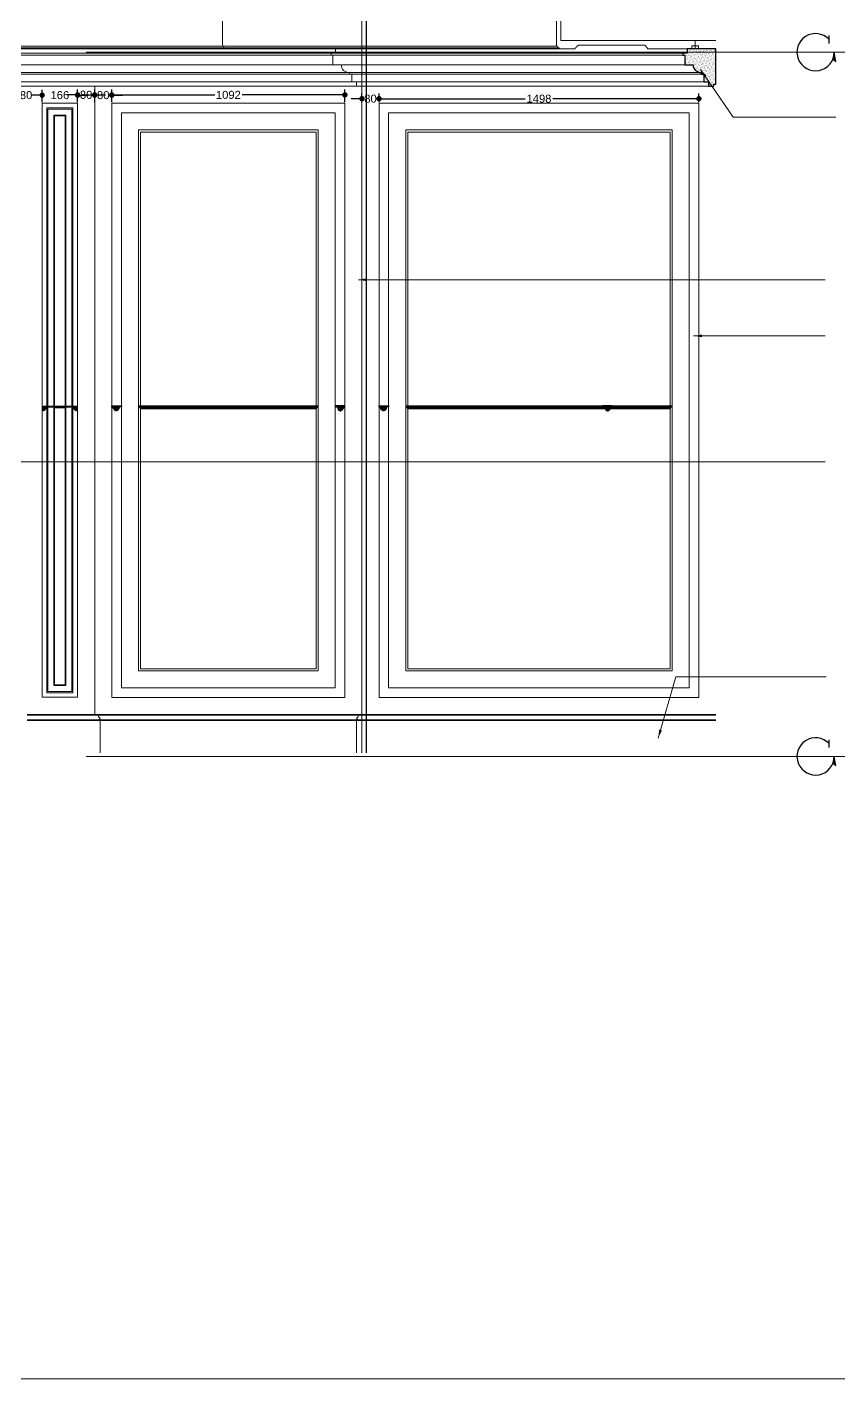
# Model space of a CAD drawing. Header units: inches. Extents: x -12478 to 399182, y -16583 to 525552.
# Drawn here: x 25063 to 28866, y 30138 to 36475 of the extents above; entities that cross this region are included whole.
import ezdxf

# ---------------------------------------------------------------- set-up
doc = ezdxf.new("R2010")
doc.units = ezdxf.units.IN
doc.header["$LTSCALE"] = 1000
doc.header["$MEASUREMENT"] = 0
doc.linetypes.add('DASHED', pattern=[0.75, 0.5, -0.25])
doc.linetypes.add('HIDDEN', pattern=[0.375, 0.25, -0.125])
for name, color, linetype in [('8', 8, 'Continuous'), ('A-Hidden', 8, 'HIDDEN'), ('Layer1', 1, 'Continuous'), ('Layer3', 3, 'Continuous'), ('Layer7', 8, 'Continuous'), ('WOOD 01', 34, 'Continuous')]:
    doc.layers.add(name, color=color, linetype=linetype)
for name, color, linetype, lineweight in [('Fabric', 253, 'Continuous', 0), ('GRC', 41, 'Continuous', 0), ('ID-NOTES', 3, 'Continuous', 0), ('Sanitaire', 253, 'Continuous', 0)]:
    doc.layers.add(name, color=color, linetype=linetype, lineweight=lineweight)
doc.styles.get("Standard").update_dxf_attribs({"font": 'arial.ttf'})
doc.styles.add('ZZ-Dim All', font='romans.shx', dxfattribs={"width": 0.8})
doc.dimstyles.new('chester 25', dxfattribs={"dimscale": 0.25, "dimtxt": 150, "dimasz": 100, "dimexe": 100, "dimexo": 20, "dimgap": 40, "dimtad": 0, "dimdec": 0, "dimzin": 0, "dimdsep": 46, "dimtxsty": 'Standard', "dimblk": 'DOT', "dimcen": 100, "dimclrd": 1, "dimclre": 1, "dimclrt": 3, "dimadec": 0, "dimazin": 0, "dimtfac": 1, "dimtdec": 0, "dimtofl": 0, "dimtmove": 0, "dimatfit": 3, "dimfxl": 1, "dimtolj": 1, "dimtzin": 0, "dimlwd": -1, "dimarcsym": 0})
doc.dimstyles.new('DIM 0200', dxfattribs={"dimscale": 200, "dimtxt": 1, "dimasz": 0.8, "dimexe": 0.5, "dimexo": 1, "dimgap": 0.4, "dimtad": 1, "dimdec": 0, "dimrnd": 10, "dimdsep": 46, "dimtxsty": 'ZZ-Dim All', "dimblk1": 'ARCHTICK', "dimblk2": 'ARCHTICK', "dimsah": 1, "dimcen": 1, "dimdle": 0.5, "dimclrd": 256, "dimclre": 256, "dimclrt": 256, "dimadec": 0, "dimazin": 2, "dimtfac": 1, "dimtdec": 0, "dimtix": 1, "dimtmove": 2, "dimatfit": 2, "dimfxl": 1, "dimfxlon": 1, "dimtolj": 1, "dimtzin": 0, "dimlwd": -1, "dimlwe": -1, "dimarcsym": 0})

# ---------------------------------------------------------------- blocks, each defined once
blk = doc.blocks.new('RMF1342 sect')
at = {"layer": 'GRC', "lineweight": 0}
h = blk.add_hatch(dxfattribs=at)
h.set_pattern_fill('ANSI31,_O', color=256, scale=20)
h.set_pattern_definition([(45, (0, 0), (-1.76776695, 1.76776695), [])])
edge = h.paths.add_edge_path()
edge.add_line((-2713.2, -6244.9), (-2713.2, -6289.9))
edge.add_line((-2713.2, -6289.9), (-2709.3, -6289.9))
edge.add_arc((-2709.2, -6287.6), 2.21, 268.09462, 451.90538)
edge.add_arc((-2704.2, -6285.4), 5.06, 107.18928, 180.76569, ccw=False)
edge.add_line((-2705.7, -6280.5), (-2705.8, -6276.7))
edge.add_arc((-2700.2, -6263.1), 14.7, 247.80313, 278.23921)
edge.add_arc((-2701.5, -6273.6), 5.26, 310.28678, 351.54654)
edge.add_arc((-2694.4, -6271.1), 3.79, 240.62837, 403.91762)
edge.add_arc((-2693.2, -6264.5), 4.24, 291.17705, 452.43692)
edge.add_line((-2693.4, -6260.3), (-2693.4, -6256.8))
edge.add_arc((-2697.1, -6260.1), 4.98, 42.28634, 93.27341)
edge.add_arc((-2702.2, -6257.5), 5.36, 26.22002, 55.86517)
edge.add_line((-2699.2, -6253.1), (-2704, -6253.1))
edge.add_line((-2704, -6253.1), (-2704, -6251.1))
edge.add_line((-2704, -6251.1), (-2704, -6249.8))
edge.add_arc((-2701.7, -6245), 5.33, 178.11192, 243.58723, ccw=False)
edge.add_arc((-2710.1, -6018.5), 226.4, 269.21087, 270.78913, ccw=False)
at = {"layer": 'Layer1'}
blk.add_lwpolyline([(-2713.2, -6244.9), (-2713.2, -6289.9), (-2709.3, -6289.9, 1.033821), (-2709.3, -6285.4, -0.332541), (-2705.7, -6280.5, 5.146619), (-2705.7, -6280.5), (-2705.8, -6276.7, 0.133589), (-2698.1, -6277.7, 0.182), (-2696.3, -6274.4, 0.863857), (-2691.7, -6268.5, 0.848511), (-2693.4, -6260.3), (-2693.4, -6256.8, 0.226218), (-2697.4, -6255.2, 0.130078), (-2699.2, -6253.1), (-2704, -6253.1), (-2704, -6251.1), (-2704, -6251.1), (-2704, -6249.8, -0.293725), (-2707, -6244.9, -0.006887)], format="xyb", close=True, dxfattribs=at)
blk = doc.blocks.new('_Dot')
at = {"color": 0, "linetype": 'ByBlock', "lineweight": -2}
blk.add_line((-0.5, 0), (-1, 0), dxfattribs=at)
at = {"color": 0, "linetype": 'ByBlock', "const_width": 0.5}
blk.add_lwpolyline([(-0.25, 0, 1), (0.25, 0, 1)], format="xyb", close=True, dxfattribs=at)
blk = doc.blocks.new('*D156')
at = {"color": 1, "lineweight": -2, "transparency": 16777216}
for p, q in [((25459.6, 36122.3), (25459.6, 36181.6)), ((26551.6, 36122.3), (26551.6, 36181.6))]:
    blk.add_line(p, q, dxfattribs=at)
at = {"color": 1, "transparency": 16777216}
for p, q in [((25484.6, 36156.6), (25941.5, 36156.6)), ((26526.6, 36156.6), (26069.6, 36156.6))]:
    blk.add_line(p, q, dxfattribs=at)
at = {"layer": 'Defpoints', "color": 0, "transparency": 16777216}
for p in [(25459.6, 36156.6), (25459.6, 36117.3, 0), (26551.6, 36117.3, 0)]:
    blk.add_point(p, dxfattribs=at)
at = {"color": 1, "transparency": 16777216, "xscale": 25, "yscale": 25, "zscale": 25, "rotation": 179.9999999966649}
blk.add_blockref('_Dot', (25459.6, 36156.6), dxfattribs=at)
at = {"color": 1, "transparency": 16777216, "xscale": 25, "yscale": 25, "zscale": 25}
blk.add_blockref('_Dot', (26551.6, 36156.6), dxfattribs=at)
at = {"color": 3, "transparency": 16777216, "insert": (26005.6, 36156.6), "char_height": 37.5, "attachment_point": 5, "rotation": 360}
blk.add_mtext('\\A1;1092', dxfattribs=at)
blk = doc.blocks.new('*D157')
at = {"color": 1, "lineweight": -2, "transparency": 16777216}
for p, q in [((26711.6, 36122.3), (26711.6, 36163.9)), ((28210, 36122.3), (28210, 36163.9))]:
    blk.add_line(p, q, dxfattribs=at)
at = {"color": 1, "transparency": 16777216}
for p, q in [((26736.6, 36138.9), (27396.5, 36138.9)), ((28185, 36138.9), (27525, 36138.9))]:
    blk.add_line(p, q, dxfattribs=at)
at = {"layer": 'Defpoints', "color": 0, "transparency": 16777216}
for p in [(26711.6, 36138.9), (26711.6, 36117.3, 0), (28210, 36117.3, 0)]:
    blk.add_point(p, dxfattribs=at)
at = {"color": 1, "transparency": 16777216, "xscale": 25, "yscale": 25, "zscale": 25, "rotation": 179.9999999966649}
blk.add_blockref('_Dot', (26711.6, 36138.9), dxfattribs=at)
at = {"color": 1, "transparency": 16777216, "xscale": 25, "yscale": 25, "zscale": 25}
blk.add_blockref('_Dot', (28210, 36138.9), dxfattribs=at)
at = {"color": 3, "transparency": 16777216, "insert": (27460.8, 36138.9), "char_height": 37.5, "attachment_point": 5, "rotation": 360}
blk.add_mtext('\\A1;1498', dxfattribs=at)
blk = doc.blocks.new('*D158')
at = {"color": 1, "transparency": 16777216}
for p, q in [((26606.6, 36138.9), (26581.6, 36138.9)), ((26736.6, 36138.9), (26761.6, 36138.9))]:
    blk.add_line(p, q, dxfattribs=at)
at = {"color": 1, "lineweight": -2, "transparency": 16777216}
for p, q in [((26631.6, 36122.3), (26631.6, 36163.9)), ((26711.6, 36122.3), (26711.6, 36163.9))]:
    blk.add_line(p, q, dxfattribs=at)
at = {"layer": 'Defpoints', "color": 0, "transparency": 16777216}
for p in [(26631.6, 36138.9), (26631.6, 36117.3, 0), (26711.6, 36117.3, 0)]:
    blk.add_point(p, dxfattribs=at)
at = {"color": 1, "transparency": 16777216, "xscale": 25, "yscale": 25, "zscale": 25}
blk.add_blockref('_Dot', (26631.6, 36138.9), dxfattribs=at)
at = {"color": 1, "transparency": 16777216, "xscale": 25, "yscale": 25, "zscale": 25, "rotation": 179.9999999966649}
blk.add_blockref('_Dot', (26711.6, 36138.9), dxfattribs=at)
at = {"color": 3, "transparency": 16777216, "insert": (26671.6, 36138.9), "char_height": 37.5, "attachment_point": 5, "rotation": 360}
blk.add_mtext('\\A1;80', dxfattribs=at)
blk = doc.blocks.new('*D207')
at = {"color": 1, "transparency": 16777216}
for p, q in [((25354.3, 36155.3), (25329.3, 36155.3)), ((25484.6, 36155.3), (25509.6, 36155.3))]:
    blk.add_line(p, q, dxfattribs=at)
at = {"color": 1, "lineweight": -2, "transparency": 16777216}
for p, q in [((25379.3, 36122.3), (25379.3, 36180.3)), ((25459.6, 36122.3), (25459.6, 36180.3))]:
    blk.add_line(p, q, dxfattribs=at)
at = {"layer": 'Defpoints', "color": 0, "transparency": 16777216}
for p in [(25379.3, 36155.3), (25379.3, 36117.3, 0), (25459.6, 36117.3, 0)]:
    blk.add_point(p, dxfattribs=at)
at = {"color": 1, "transparency": 16777216, "xscale": 25, "yscale": 25, "zscale": 25}
blk.add_blockref('_Dot', (25379.3, 36155.3), dxfattribs=at)
at = {"color": 1, "transparency": 16777216, "xscale": 25, "yscale": 25, "zscale": 25, "rotation": 179.9999999966649}
blk.add_blockref('_Dot', (25459.6, 36155.3), dxfattribs=at)
at = {"color": 3, "transparency": 16777216, "insert": (25419.4, 36155.3), "char_height": 37.5, "attachment_point": 5, "rotation": 360}
blk.add_mtext('\\A1;80', dxfattribs=at)
blk = doc.blocks.new('*D208')
at = {"color": 1, "lineweight": -2, "transparency": 16777216}
for p, q in [((25299.3, 36122.3), (25299.3, 36181.7)), ((25379.3, 36123.6), (25379.3, 36181.7))]:
    blk.add_line(p, q, dxfattribs=at)
at = {"color": 1, "transparency": 16777216}
for p, q in [((25274.3, 36156.7), (25249.3, 36156.7)), ((25404.3, 36156.7), (25429.3, 36156.7))]:
    blk.add_line(p, q, dxfattribs=at)
at = {"layer": 'Defpoints', "color": 0, "transparency": 16777216}
for p in [(25299.3, 36156.7), (25379.3, 36118.6, 0), (25299.3, 36117.3, 0)]:
    blk.add_point(p, dxfattribs=at)
at = {"color": 1, "transparency": 16777216, "xscale": 25, "yscale": 25, "zscale": 25}
blk.add_blockref('_Dot', (25299.3, 36156.7), dxfattribs=at)
at = {"color": 1, "transparency": 16777216, "xscale": 25, "yscale": 25, "zscale": 25, "rotation": 179.9999999966649}
blk.add_blockref('_Dot', (25379.3, 36156.7), dxfattribs=at)
at = {"color": 3, "transparency": 16777216, "insert": (25339.3, 36156.7), "char_height": 37.5, "attachment_point": 5, "rotation": 360}
blk.add_mtext('\\A1;80', dxfattribs=at)
blk = doc.blocks.new('*D209')
at = {"color": 1, "transparency": 16777216}
for p, q in [((25108.4, 36155.3), (25083.4, 36155.3)), ((25324.3, 36155.3), (25349.3, 36155.3))]:
    blk.add_line(p, q, dxfattribs=at)
at = {"color": 1, "lineweight": -2, "transparency": 16777216}
for p, q in [((25133.4, 36122.3), (25133.4, 36180.3)), ((25299.3, 36122.3), (25299.3, 36180.3))]:
    blk.add_line(p, q, dxfattribs=at)
at = {"layer": 'Defpoints', "color": 0, "transparency": 16777216}
for p in [(25133.4, 36155.3), (25133.4, 36117.3, 0), (25299.3, 36117.3, 0)]:
    blk.add_point(p, dxfattribs=at)
at = {"color": 1, "transparency": 16777216, "xscale": 25, "yscale": 25, "zscale": 25}
blk.add_blockref('_Dot', (25133.4, 36155.3), dxfattribs=at)
at = {"color": 1, "transparency": 16777216, "xscale": 25, "yscale": 25, "zscale": 25, "rotation": 179.9999999966649}
blk.add_blockref('_Dot', (25299.3, 36155.3), dxfattribs=at)
at = {"color": 3, "transparency": 16777216, "insert": (25216.3, 36155.3), "char_height": 37.5, "attachment_point": 5, "rotation": 360}
blk.add_mtext('\\A1;166', dxfattribs=at)
blk = doc.blocks.new('*D210')
at = {"color": 1, "lineweight": -2, "transparency": 16777216}
for p, q in [((24953.5, 36122.3), (24953.5, 36180.3)), ((25133.4, 36122.3), (25133.4, 36180.3))]:
    blk.add_line(p, q, dxfattribs=at)
at = {"color": 1, "transparency": 16777216}
for p, q in [((24978.5, 36155.3), (24993.8, 36155.3)), ((25108.4, 36155.3), (25093, 36155.3))]:
    blk.add_line(p, q, dxfattribs=at)
at = {"layer": 'Defpoints', "color": 0, "transparency": 16777216}
for p in [(24953.5, 36155.3), (24953.5, 36117.3, 0), (25133.4, 36117.3, 0)]:
    blk.add_point(p, dxfattribs=at)
at = {"color": 1, "transparency": 16777216, "xscale": 25, "yscale": 25, "zscale": 25, "rotation": 179.9999999966649}
blk.add_blockref('_Dot', (24953.5, 36155.3), dxfattribs=at)
at = {"color": 1, "transparency": 16777216, "xscale": 25, "yscale": 25, "zscale": 25}
blk.add_blockref('_Dot', (25133.4, 36155.3), dxfattribs=at)
at = {"color": 3, "transparency": 16777216, "insert": (25043.4, 36155.3), "char_height": 37.5, "attachment_point": 5, "rotation": 360}
blk.add_mtext('\\A1;180', dxfattribs=at)
blk = doc.blocks.new('arrow01')
at = {"layer": 'Layer1'}
blk.add_hatch(color=256, dxfattribs=at).paths.add_polyline_path([(7, -44.7), (0, 0), (-6.2, -32.4)])
at = {"layer": 'Layer1', "elevation": 375.8}
blk.add_lwpolyline([(7, -44.7), (0, 0), (-6.2, -32.4)], close=True, dxfattribs=at)
at = {"layer": 'Layer7'}
blk.add_line((-24, 41.5), (-24, 77.7), dxfattribs=at)
blk.add_arc((-87.3, 0), 87.3, 43.48997, 0, dxfattribs=at)
blk = doc.blocks.new('_ARCHTICK')
at = {"color": 0, "linetype": 'ByBlock', "const_width": 0.15}
blk.add_lwpolyline([(-0.5, -0.5), (0.5, 0.5)], dxfattribs=at)

msp = doc.modelspace()

# ---------------------------------------------------------------- hatches: boundary and pattern name
at = {"lineweight": 0}
h = msp.add_hatch(dxfattribs=at)
h.set_pattern_fill('ANSI31', color=256, scale=0.25, style=0)
h.set_pattern_definition([(315, (29468.151, 34245.45075), (-0.56126601, -0.56126601), [])])
edge = h.paths.add_edge_path()
edge.add_line((25216.3, 34690.2), (25191.8, 34690.2))
edge.add_arc((25191.9, 34693.8), 3.56, -171.48758, -91.7351, ccw=False)
edge.add_line((25188.4, 34693.3), (25160.5, 34693.3))
edge.add_line((25160.5, 34693.3), (25160.5, 34688.4))
edge.add_line((25160.5, 34688.4), (25155.1, 34688.4))
edge.add_line((25155.1, 34688.4), (25155.1, 34685.9))
edge.add_line((25155.1, 34685.9), (25153.7, 34685.9))
edge.add_arc((25154.6, 34676.7), 9.31, -264.63968, -232.35465)
edge.add_arc((25159.9, 34671.9), 16.4, -227.74724, -213.50305)
edge.add_arc((25135.7, 34688.2), 12.8, -59.15855, -34.59004, ccw=False)
edge.add_arc((25139.4, 34682.4), 5.95, -110.55444, -60.65637, ccw=False)
edge.add_arc((25140.1, 34683), 6.76, -161.08568, -114.3813, ccw=False)
edge.add_arc((25139.7, 34682.7), 6.31, -213.01105, -162.93024, ccw=False)
edge.add_arc((25112.3, 34698.8), 25.5, -29.74818, -25.36927)
edge.add_arc((25128.7, 34690.4), 7.09, -21.27476, 0.74088)
edge.add_line((25135.8, 34690.5), (25135.8, 34694.8))
edge.add_line((25135.8, 34694.8), (25138.1, 34694.8))
edge.add_line((25138.1, 34694.8), (25138.1, 34698.3))
edge.add_line((25138.1, 34698.3), (25216.3, 34698.3))
edge.add_line((25216.3, 34698.3), (25216.3, 34690.2))
h = msp.add_hatch(dxfattribs=at)
h.set_pattern_fill('ANSI31', color=256, scale=0.25, style=0)
h.set_pattern_definition([(225, (33498.0042, 34245.45075), (0.56126601, -0.56126601), [])])
edge = h.paths.add_edge_path()
edge.add_line((25216.3, 34690.2), (25240.9, 34690.2))
edge.add_arc((25240.8, 34693.8), 3.56, -88.2649, -8.51242)
edge.add_line((25244.3, 34693.3), (25272.2, 34693.3))
edge.add_line((25272.2, 34693.3), (25272.2, 34688.4))
edge.add_line((25272.2, 34688.4), (25277.5, 34688.4))
edge.add_line((25277.5, 34688.4), (25277.5, 34685.9))
edge.add_line((25277.5, 34685.9), (25279, 34685.9))
edge.add_arc((25278.1, 34676.7), 9.31, 52.35465, 84.63968, ccw=False)
edge.add_arc((25272.8, 34671.9), 16.4, 33.50305, 47.74724, ccw=False)
edge.add_arc((25297, 34688.2), 12.8, -145.40996, -120.84145)
edge.add_arc((25293.3, 34682.4), 5.95, -119.34363, -69.44556)
edge.add_arc((25292.6, 34683), 6.76, -65.6187, -18.91432)
edge.add_arc((25293, 34682.7), 6.31, -17.06976, 33.01105)
edge.add_arc((25320.4, 34698.8), 25.5, -154.63073, -150.25182, ccw=False)
edge.add_arc((25304, 34690.4), 7.09, -180.74088, -158.72524, ccw=False)
edge.add_line((25296.9, 34690.5), (25296.9, 34694.8))
edge.add_line((25296.9, 34694.8), (25294.6, 34694.8))
edge.add_line((25294.6, 34694.8), (25294.6, 34698.3))
edge.add_line((25294.6, 34698.3), (25216.3, 34698.3))
edge.add_line((25216.3, 34698.3), (25216.3, 34690.2))
at = {"layer": 'GRC', "lineweight": 0}
h = msp.add_hatch(dxfattribs=at)
h.set_pattern_fill('AR-SAND', color=256, scale=6, angle=76.02858)
h.set_pattern_definition([(218.5285767, (25639.188, -325999.903), (-11.12767285, 3.15802865), [0, -9.12, 0, -10.2, 0, -9.75]), (248.5285767, (25639.188, -325999.903), (-18.99568595, -6.2162821), [0, -4.92, 0, -8.22, 0, -3.15]), (288.5285767, (25640.969, -325992.742), (-4.54418148, -18.12388564), [0, -3, 0, -10.8, 0, -14.1]), (298.5285767, (25640.97, -325992.742), (-9.46502165, -16.23173994), [0, -1.5, 0, -7.08, 0, -8.1])])
h.paths.add_polyline_path([(28155.3, 36372.3), (28289.9, 36372.3), (28289.9, 36207.3), (28280, 36207.3), (28279.9, 36197.3), (28254.8, 36197.3), (28254.8, 36217.1), (28232.9, 36217.1), (28232.9, 36253.3), (28220.9, 36253.3), (28220.9, 36262, -0.439979), (28182.7, 36298.3), (28143.9, 36298.3), (28143.9, 36340.9, 0.415481), (28141.2, 36343.6), (28135.3, 36343.6), (28135.3, 36352.3), (28155.3, 36352.3)])
h = msp.add_hatch(dxfattribs=at)
h.set_pattern_fill('ANSI31', color=256, scale=20, style=0)
h.set_pattern_definition([(135, (79173.838, 44608.5354), (1.76776695, 1.76776695), [])])
edge = h.paths.add_edge_path()
edge.add_line((25734.9, 34684.8), (25594.6, 34684.8))
edge.add_arc((25576.2, 34676.4), 20.2, 24.65586, 65.495)
edge.add_line((25584.6, 34694.8), (25584.6, 34699.8))
edge.add_line((25584.6, 34699.8), (25734.9, 34699.8))
edge.add_line((25734.9, 34699.8), (26426.8, 34699.8))
edge.add_line((26426.8, 34699.8), (26426.8, 34694.8))
edge.add_arc((26435.2, 34676.4), 20.2, 114.505, 155.34414)
edge.add_line((26416.8, 34684.8), (25734.9, 34684.8))
h = msp.add_hatch(dxfattribs=at)
h.set_pattern_fill('ANSI31', color=256, scale=20, style=0)
h.set_pattern_definition([(135, (80425.8503, 44608.5354), (1.76776695, 1.76776695), [])])
edge = h.paths.add_edge_path()
edge.add_line((26986.9, 34684.8), (26846.6, 34684.8))
edge.add_arc((26828.2, 34676.4), 20.2, 24.65586, 65.495)
edge.add_line((26836.6, 34694.8), (26836.6, 34699.8))
edge.add_line((26836.6, 34699.8), (26986.9, 34699.8))
edge.add_line((26986.9, 34699.8), (28085.2, 34699.8))
edge.add_line((28085.2, 34699.8), (28085.2, 34694.8))
edge.add_arc((28093.6, 34676.4), 20.2, 114.505, 155.34414)
edge.add_line((28075.2, 34684.8), (26986.9, 34684.8))

# ---------------------------------------------------------------- linework, layer by layer
at = {"color": 1, "elevation": 0}
msp.add_lwpolyline([(28290, 36207.3), (28290, 36372.3), (28155.3, 36372.3), (28155.3, 36352.3), (28135.3, 36352.3), (28135.3, 36343.6), (28141.2, 36343.6, -0.415481), (28143.9, 36340.9), (28143.9, 36298.3), (28182.7, 36298.3, 0.439979), (28220.9, 36262), (28220.9, 36253.3), (28232.9, 36253.3), (28232.9, 36217.1), (28254.8, 36217.1), (28254.8, 36197.3), (28279.9, 36197.3), (28280, 36207.3), (28290, 36207.3)], format="xyb", dxfattribs=at)
at = {"layer": '8', "linetype": 'HIDDEN', "ltscale": 300}
msp.add_line((26651.6, 37222.3, 0), (26651.6, 33072.3, 0), dxfattribs=at)
at = {"layer": 'A-Hidden', "linetype": 'DASHED', "lineweight": 0, "ltscale": 10}
for p, q in [((30339, 36356.7, 0), (21158.5, 36356.7, 0)), ((30339, 33056.2, 0), (21158.5, 33056.2, 0))]:
    msp.add_line(p, q, dxfattribs=at)
at = {"layer": 'Fabric', "color": 1, "lineweight": 0, "elevation": 0}
for points in [[(25138.1, 34698.3), (25138.1, 34694.8), (25135.8, 34694.8), (25135.8, 34690.5, -0.096358), (25135.3, 34687.8, -0.019109), (25134.4, 34686.1, 0.222065), (25133.7, 34680.8, 0.206655), (25137.3, 34676.9, 0.221228), (25142.3, 34677.2, 0.107613), (25146.2, 34681, -0.062232), (25148.9, 34684, -0.141809), (25153.7, 34685.9), (25155.1, 34685.9), (25155.1, 34688.4), (25160.5, 34688.4), (25160.5, 34693.3), (25188.4, 34693.3), (25188.4, 34693.3, 0.362748), (25191.8, 34690.2), (25216.3, 34690.2), (25216.3, 34698.3)], [(25294.6, 34698.3), (25294.6, 34694.8), (25296.9, 34694.8), (25296.9, 34690.5, 0.096358), (25297.4, 34687.8, 0.019109), (25298.3, 34686.1, -0.222065), (25299, 34680.8, -0.206655), (25295.4, 34676.9, -0.221228), (25290.4, 34677.2, -0.107613), (25286.5, 34681, 0.062232), (25283.8, 34684, 0.141809), (25279, 34685.9), (25277.5, 34685.9), (25277.5, 34688.4), (25272.2, 34688.4), (25272.2, 34693.3), (25244.3, 34693.3), (25244.3, 34693.3, -0.362748), (25240.9, 34690.2), (25216.3, 34690.2), (25216.3, 34698.3)]]:
    msp.add_lwpolyline(points, format="xyb", close=True, dxfattribs=at)
at = {"layer": 'GRC', "lineweight": 0}
for p, q in [((26631.6, 37222.3, 0), (26631.6, 33072.3, 0)), ((25977.5, 36384.4, 0), (25977.5, 36791.9, 0)), ((27554.7, 36377.3, 0), (23192.9, 36377.3, 0)), ((27554.7, 36372.3, 0), (23192.9, 36372.3, 0)), ((27542.6, 36384.4, 0), (23205, 36384.4, 0)), ((25982.5, 36384.4, 0), (25977.5, 36384.4, 0)), ((25989.6, 36372.3, 0), (25989.6, 36377.3, 0)), ((26065.4, 36372.3, 0), (25989.6, 36372.3, 0)), ((22709.7, 36352.3, 0), (28155.3, 36352.3, 0)), ((22709.7, 36343.6, 0), (28141.3, 36343.6, 0)), ((22624.1, 36262, 0), (28220.9, 36262, 0)), ((22624.1, 36253.3, 0), (28232.9, 36253.3, 0)), ((22701.1, 36298.3, 0), (28182.7, 36298.3, 0)), ((22590.2, 36197.3, 0), (28254.8, 36197.3, 0)), ((22612.1, 36217.1, 0), (28254.8, 36217.1, 0)), ((25379.3, 33252.3, 0), (25379.3, 36197.3, 0))]:
    msp.add_line(p, q, dxfattribs=at)
at = {"layer": 'GRC', "color": 1}
for p, q in [((28290, 36412.3, 0), (28192.6, 36412.3, 0)), ((28192.6, 36372.3, 0), (28290, 36372.3, 0))]:
    msp.add_line(p, q, dxfattribs=at)
at = {"layer": 'GRC', "color": 1, "elevation": 0}
msp.add_lwpolyline([(27562.6, 36857.3), (27562.6, 36412.3), (28192.6, 36412.3), (28192.6, 36372.3), (27997.9, 36372.3), (27997.9, 36372.3), (27997.9, 36372.3), (27970, 36372.3), (27970, 36377.3, -0.413614), (27962.9, 36384.4), (27957.9, 36384.4), (27957.9, 36389.4), (27642.6, 36389.4), (27642.6, 36384.4), (27637.6, 36384.4, -0.413614), (27630.5, 36377.3), (27630.5, 36372.3), (27554.7, 36372.3), (27554.7, 36372.3), (27554.7, 36377.3, -0.413614), (27547.6, 36384.4), (27542.6, 36384.4), (27542.6, 36806.9)], format="xyb", dxfattribs=at)
at = {"layer": 'GRC', "lineweight": 0, "elevation": 0}
for points in [[(26641.6, 36372.3), (26506.9, 36372.3), (26506.9, 36352.3), (26486.9, 36352.3), (26486.9, 36343.6), (26492.8, 36343.6, -0.415481), (26495.6, 36340.9), (26495.6, 36298.3), (26534.3, 36298.3, 0.439979), (26572.5, 36262), (26572.5, 36253.3), (26584.5, 36253.3), (26584.5, 36217.1), (26606.4, 36217.1), (26606.4, 36197.3), (26631.6, 36197.3)], [(25379.3, 33252.3), (25379.3, 33252.3), (25393.3, 33252.3), (25393.3, 33249.3), (25396.3, 33249.3, 0.273262), (25400.8, 33238.5, -0.078233), (25403.5, 33235.9, -0.348077), (25403.4, 33230.2, -0.226614), (25398.7, 33228.5, 0.367636), (25404.3, 33223.7), (25404.3, 33072.3)], [(26631.6, 33252.3), (26631.6, 33252.3), (26617.6, 33252.3), (26617.6, 33249.3), (26614.6, 33249.3, -0.273262), (26610.1, 33238.5, 0.078233), (26607.4, 33235.9, 0.348077), (26607.5, 33230.2, 0.226614), (26612.2, 33228.5, -0.367636), (26606.6, 33223.7), (26606.6, 33072.3)]]:
    msp.add_lwpolyline(points, format="xyb", dxfattribs=at)
at = {"layer": 'GRC', "color": 1, "elevation": 0}
for points in [[(28192.6, 36372.3), (28192.6, 36387.3), (28177.6, 36387.3), (28177.6, 36372.3)], [(28207.6, 36372.3), (28207.6, 36387.3), (28192.6, 36387.3), (28192.6, 36372.3)]]:
    msp.add_lwpolyline(points, close=True, dxfattribs=at)
at = {"layer": 'GRC', "lineweight": 0, "elevation": 0}
for points in [[(25133.4, 36117.3), (25299.3, 36117.3), (25299.3, 33333), (25133.4, 33333)], [(25155.1, 36095.5), (25277.5, 36095.5), (25277.5, 33354.8), (25155.1, 33354.8)], [(25160.5, 36090.2), (25272.2, 36090.2), (25272.2, 33360.1), (25160.5, 33360.1)], [(25188.4, 36062.3), (25244.3, 36062.3), (25244.3, 33388), (25188.4, 33388)], [(25191.8, 36058.9), (25240.9, 36058.9), (25240.9, 33391.5), (25191.8, 33391.5)], [(25459.6, 36117.3), (26551.6, 36117.3), (26551.6, 33332.3), (25459.6, 33332.3)], [(25504.6, 36072.3), (26506.6, 36072.3), (26506.6, 33377.3), (25504.6, 33377.3)], [(26711.6, 36117.3), (28210, 36117.3), (28210, 33332.3), (26711.6, 33332.3)], [(26756.6, 36072.3), (28165, 36072.3), (28165, 33377.3), (26756.6, 33377.3)], [(25584.6, 35992.3), (26426.6, 35992.3), (26426.6, 33457.3), (25584.6, 33457.3)], [(26836.6, 35992.3), (28085, 35992.3), (28085, 33457.3), (26836.6, 33457.3)], [(25594.6, 35982.3), (26416.6, 35982.3), (26416.6, 33467.3), (25594.6, 33467.3)], [(26846.6, 35982.3), (28075, 35982.3), (28075, 33467.3), (26846.6, 33467.3)]]:
    msp.add_lwpolyline(points, close=True, dxfattribs=at)
at = {"layer": 'GRC', "lineweight": 0}
msp.add_arc((25989.6, 36384.4, 0), 7.08, 180.05862, 269.94138, dxfattribs=at)
at = {"layer": 'Layer1', "lineweight": 0, "elevation": 0}
for points in [[(25734.9, 34684.8), (25594.6, 34684.8, 0.180105), (25584.6, 34694.8), (25584.6, 34699.8), (25734.9, 34699.8), (26426.8, 34699.8), (26426.8, 34694.8, 0.180105), (26416.8, 34684.8)], [(26986.9, 34684.8), (26846.6, 34684.8, 0.180105), (26836.6, 34694.8), (26836.6, 34699.8), (26986.9, 34699.8), (28085.2, 34699.8), (28085.2, 34694.8, 0.180105), (28075.2, 34684.8)]]:
    msp.add_lwpolyline(points, format="xyb", close=True, dxfattribs=at)
at = {"layer": 'Sanitaire', "color": 1}
msp.add_lwpolyline([(9699.6, 49213.4), (87186.3, 49213.4), (87186.3, 30138.1), (9699.6, 30138.1)], close=True, dxfattribs=at)
at = {"layer": 'WOOD 01', "lineweight": 0, "ltscale": 500}
for p, q in [((28290, 33252.3, 0), (25062.5, 33252.3, 0)), ((28290, 33249.3, 0), (25062.5, 33249.3, 0)), ((28290, 33228.2, 0), (25062.5, 33228.2, 0)), ((28290, 33223.7, 0), (25062.5, 33223.7, 0))]:
    msp.add_line(p, q, dxfattribs=at)

# ---------------------------------------------------------------- block references
at = {"layer": 'Fabric', "color": 1, "lineweight": 0, "xscale": -1, "rotation": 90.00000000000007}
for p in [(19214.7, 31986.6, 0), (20466.7, 31986.6, 0)]:
    msp.add_blockref('RMF1342 sect', p, dxfattribs=at)
at = {"layer": 'Fabric', "color": 1, "lineweight": 0, "rotation": 270.0000000000001}
for p in [(32796.4, 31986.6, 0), (34048.5, 31986.6, 0)]:
    msp.add_blockref('RMF1342 sect', p, dxfattribs=at)
at = {"layer": 'Layer3'}
for p in [(28844.1, 36356.7, -375.8), (28844.1, 33056.2, -751.7)]:
    msp.add_blockref('arrow01', p, dxfattribs=at)

# ---------------------------------------------------------------- dimensions: what is measured, and where the dimension line sits
for base, p1, p2, picture, middle in [((25299.3, 36156.7, 0), (25379.3, 36118.6, 0), (25299.3, 36117.3, 0), '*D208', (25339.3, 36156.7, 0)), ((25133.4, 36155.3, 0), (25299.3, 36117.3, 0), (25133.4, 36117.3, 0), '*D209', (25216.3, 36155.3, 0)), ((26711.6, 36138.9, 0), (28210, 36117.3, 0), (26711.6, 36117.3, 0), '*D157', (27460.8, 36138.9, 0))]:
    dim = msp.add_linear_dim(base=base, p1=p1, p2=p2, angle=180, dimstyle='chester 25', override={"dimtmove": 1})
    dim.commit()
    dim.dimension.update_dxf_attribs({"geometry": picture, "text_midpoint": middle})
for base, p1, p2, picture, middle in [((24953.5, 36155.3, 0), (25133.4, 36117.3, 0), (24953.5, 36117.3, 0), '*D210', (25043.4, 36155.3, 0)), ((26631.6, 36138.9, 0), (26711.6, 36117.3, 0), (26631.6, 36117.3, 0), '*D158', (26671.6, 36138.9, 0))]:
    dim = msp.add_linear_dim(base=base, p1=p1, p2=p2, angle=180, dimstyle='chester 25', override={"dimtmove": 1})
    dim.commit()
    dim.dimension.update_dxf_attribs({"geometry": picture, "text_midpoint": middle, "dimtype": 160})
dim = msp.add_linear_dim(base=(25379.3, 36155.3, 0), p1=(25459.6, 36117.3, 0), p2=(25379.3, 36117.3, 0), angle=180, dimstyle='chester 25')
dim.commit()
dim.dimension.update_dxf_attribs({"geometry": '*D207', "text_midpoint": (25419.4, 36155.3, 0), "dimtype": 160})
dim = msp.add_linear_dim(base=(25459.6, 36156.6, 0), p1=(26551.6, 36117.3, 0), p2=(25459.6, 36117.3, 0), angle=180, dimstyle='chester 25')
dim.commit()
dim.dimension.update_dxf_attribs({"geometry": '*D156', "text_midpoint": (26005.6, 36156.6, 0)})

# ---------------------------------------------------------------- leaders
at = {"layer": 'ID-NOTES'}
for points in [[(28216.9, 36275.7, 0), (28371.1, 36053, 0), (28852.1, 36053, 0)], [(26614.6, 35290.3, 0), (28801.5, 35290.3, 0)], [(28185.3, 35027.2, 0), (28801.5, 35027.2, 0)], [(24521.7, 34437, 0), (28801.5, 34437, 0)], [(28019.2, 33141.2, 0), (28102.1, 33429.8, 0), (28805.5, 33429.8, 0)]]:
    msp.add_leader(points, dimstyle='DIM 0200', override={"dimasz": 0.2, "dimtad": 0, "dimclrd": 8}, dxfattribs=at)

doc.saveas('drawing.dxf')
